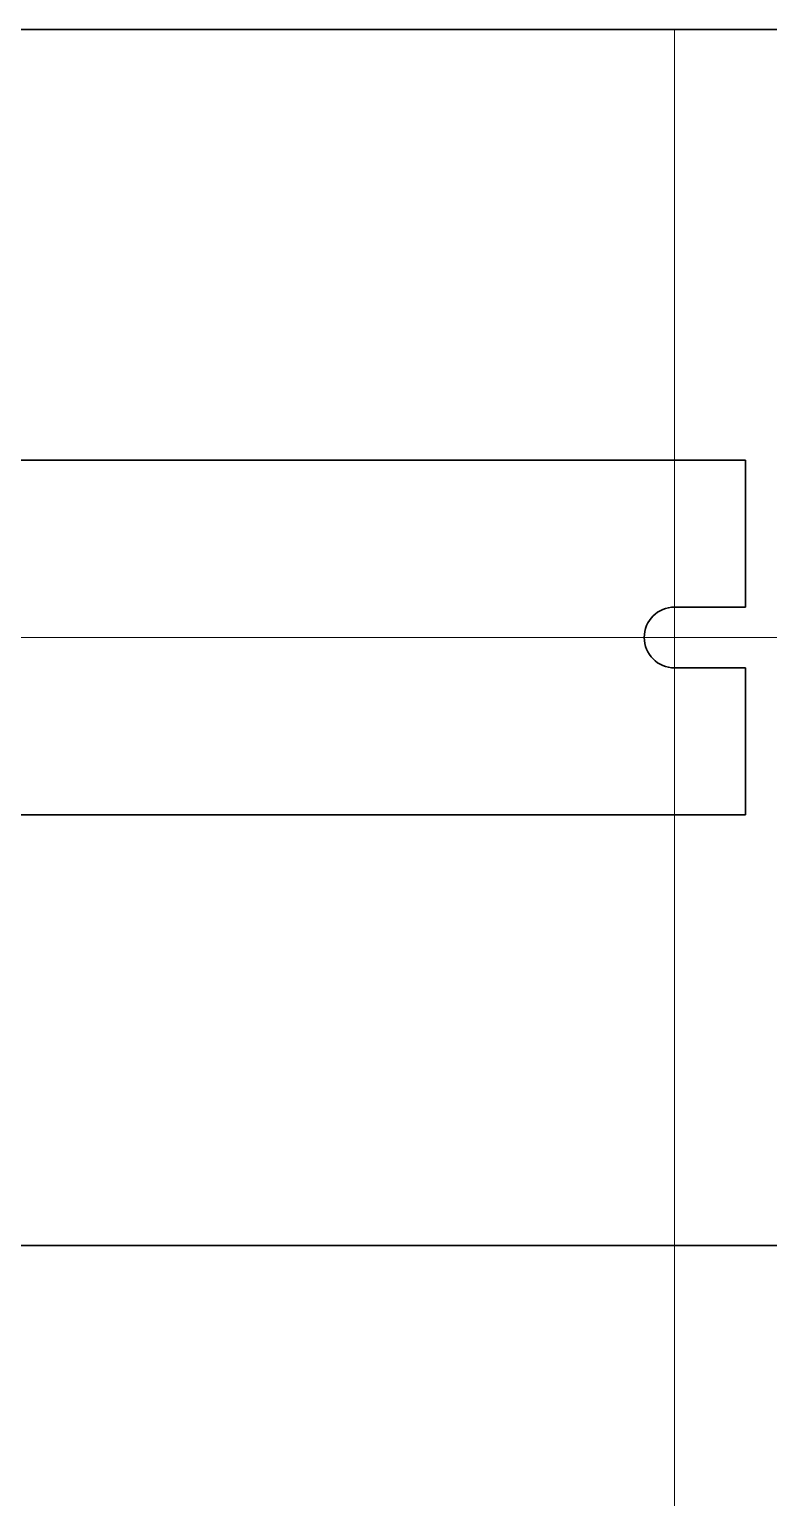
# Model space of a CAD drawing. Header units: millimetres. Extents: x 0 to 53000, y -591 to 24400.
# Drawn here: x 11772.8 to 11845.8, y 2937 to 3081.8 of the extents above; entities that cross this region are included whole.
import ezdxf

# ---------------------------------------------------------------- set-up
doc = ezdxf.new("R2010")
doc.units = ezdxf.units.MM
doc.layers.add('КК перф 40х60', color=6, linetype='Continuous', lineweight=30)
doc.layers.add('Основная', color=7, linetype='Continuous', lineweight=30)
doc.layers.add('Привязки', color=2, linetype='Continuous', lineweight=0, plot=False, transparency=0.8)

msp = doc.modelspace()

# ---------------------------------------------------------------- linework, layer by layer
at = {"layer": 'КК перф 40х60'}
for p, q in [((11853.4789, 3081.84891), (11483.4789, 3081.84891)), ((11483.44591, 2961.8489), (11853.44591, 2961.8489))]:
    msp.add_line(p, q, dxfattribs=at)
at = {"layer": 'Основная'}
for p, q in [((11493.47889, 3039.34891), (11831.47889, 3039.34891)), ((11831.47889, 3039.34891), (11843.47889, 3039.34891)), ((11843.47889, 3039.34891), (11843.47889, 3024.84891)), ((11843.47889, 3024.84891), (11836.47889, 3024.84891)), ((11836.47889, 3018.84891), (11843.47889, 3018.84891)), ((11843.47889, 3018.84891), (11843.47889, 3004.34891)), ((11568.47889, 3004.34892), (11831.47889, 3004.34891)), ((11831.47889, 3004.34891), (11843.47889, 3004.34891))]:
    msp.add_line(p, q, dxfattribs=at)
for start, end in [(90, 180), (180, 270)]:
    msp.add_arc((11836.47889, 3021.84891), 3, start, end, dxfattribs=at)
at = {"layer": 'Привязки'}
for p, q in [((11836.47891, 3021.84891), (11836.47891, 3081.84891)), ((13378.18473, 3021.84891), (10477.05745, 3021.84891)), ((11500.47889, 3021.84891), (11836.47889, 3021.84891)), ((11836.47889, 3021.84891), (11887.2289, 3021.84891)), ((11836.47889, 2851.8489), (11836.47891, 3021.84891)), ((13378.18473, 2961.8489), (10477.05745, 2961.8489)), ((11445.9789, 2961.8489), (11890.97889, 2961.8489))]:
    msp.add_line(p, q, dxfattribs=at)

doc.saveas('drawing.dxf')
